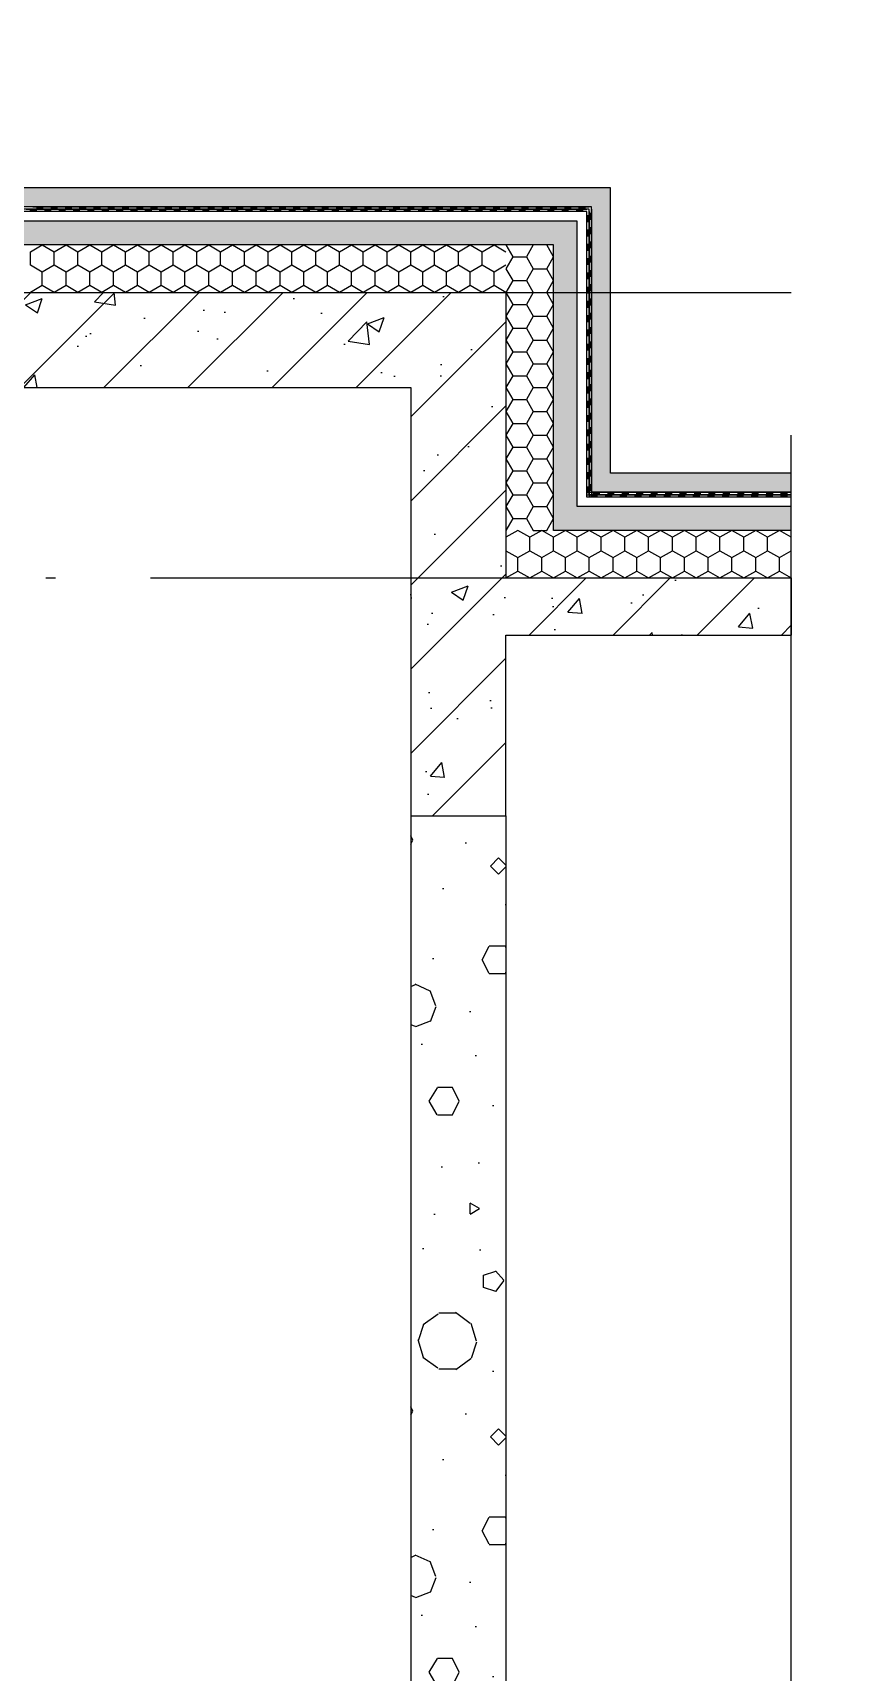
# Model space of a CAD drawing. Extents: x 116425 to 211028, y 11881 to 56060.
# Drawn here: x 204167 to 205867, y 38275 to 41721 of the extents above; entities that cross this region are included whole.
import ezdxf
from ezdxf.xclip import XClip

# ---------------------------------------------------------------- set-up
doc = ezdxf.new("R2010")
doc.units = 0
doc.header["$LTSCALE"] = 1000
doc.header["$MEASUREMENT"] = 0
doc.header["$XCLIPFRAME"] = 0
doc.linetypes.add('DOTE', pattern=[2.42, 2, -0.2, 0.02, -0.2])
doc.linetypes.add('X-104 13#平面$0$DOTE', pattern=[2.42, 2, -0.2, 0.02, -0.2])
for name, color, linetype in [('01-标注_符号', 200, 'Continuous'), ('05-填充_天正', 14, 'Continuous'), ('A-O_屋面', 201, 'Continuous'), ('A-O_防水层', 222, 'Continuous'), ('A-SUR_保温', 222, 'Continuous'), ('A_AXIS-轴线', 36, 'DOTE'), ('A_STR-砌块墙', 121, 'Continuous'), ('A_STR-砼墙', 51, 'Continuous'), ('A_STR-砼柱', 51, 'Continuous'), ('X-104 13#平面$0$A_AXIS-轴线', 36, 'X-104 13#平面$0$DOTE')]:
    doc.layers.add(name, color=color, linetype=linetype)
pattern_1 = [(45, (0, 0), (-88.38835, 88.38835), []), (50, (0, 0), (358.6301, -31.37607), [37.5, -412.5]), (355, (0, 0), (-69.37567, 376.09607), [30, -330]), (100.4514, (29.9, -2.6), (289.2547, 344.71977), [31.8701, -350.57106]), (46.1842, (0, 100), (533.6205, -82.7595), [56.25, -618.75]), (96.6356, (44.47, 93.1), (467.3314, 487.059), [47.8051, -525.8565]), (351.1842, (0, 100), (467.331, 487.0593), [45, -495]), (21, (50, 75), (298.45353, -201.30945), [37.5, -412.5]), (326, (50, 75), (121.65767, 362.575), [30, -330]), (71.4514, (74.87, 58.22), (420.1113, 161.26525), [31.8701, -350.57106]), (37.5, (0, 0), (6.07993, 166.44693), [0, -326, 0, -335, 0, -331.25]), (7.5, (0, 0), (131.53477, 197.20586), [0, -191, 0, -318.5, 0, -126.25]), (327.5, (-111.5, 0), (266.91122, -11.27744), [0, -125, 0, -390, 0, -517.5]), (317.5, (-161.5, 0), (291.59308, 50.0525), [0, -162.5, 0, -259, 0, -367.5])]

# ---------------------------------------------------------------- blocks, each defined once
blk = doc.blocks.new('X-104 13#平面$0$轴网')
at = {"layer": 'X-104 13#平面$0$A_AXIS-轴线', "linetype": 'X-104 13#平面$0$DOTE'}
blk.add_line((60408.4, 18000), (-2925, 18000), dxfattribs=at)
blk = doc.blocks.new('X-104 13#平面')
blk.add_blockref('X-104 13#平面$0$轴网', (0, 62400))
blk = doc.blocks.new('$LinePat$聚苯板')
at = {"color": 0}
for p, q in [((14.8, -8.6), (0, 0)), ((29.7, 0), (14.8, -8.6)), ((14.8, -8.6), (14.8, -25.7)), ((14.8, -25.7), (0, -34.3)), ((0, -34.3), (0, -51.4)), ((29.7, -34.3), (14.8, -25.7)), ((0, -51.4), (14.8, -60)), ((14.8, -60), (29.7, -51.4))]:
    blk.add_line(p, q, dxfattribs=at)
blk = doc.blocks.new('$LinePat$防水层2')
at = {"color": 0}
blk.add_line((0, 0), (600, 0), dxfattribs=at)
blk.add_solid([(150, 0), (450, 0), (150, -100), (450, -100)], dxfattribs=at)

msp = doc.modelspace()

# ---------------------------------------------------------------- hatches: boundary and pattern name
at = {"layer": '05-填充_天正'}
h = msp.add_hatch(dxfattribs=at)
h.set_pattern_fill('钢筋混凝土', color=256, scale=50, style=0)
h.set_pattern_definition(pattern_1)
h.paths.add_polyline_path([(202812.5, 41175.4), (203012.5, 40975.4), (204962.5, 40975.4), (205162.5, 41175.4)])
h = msp.add_hatch(dxfattribs=at)
h.set_pattern_fill('钢筋混凝土', color=256, scale=50, style=0)
h.set_pattern_definition(pattern_1)
h.paths.add_polyline_path([(204962.5, 40575.4), (205162.5, 40575.4), (205162.5, 41175.4), (204962.5, 40975.4)])
h = msp.add_hatch(dxfattribs=at)
h.set_pattern_fill('钢筋混凝土', color=256, scale=50, style=0)
h.set_pattern_definition(pattern_1)
h.paths.add_polyline_path([(204962.5, 40075.4), (205162.5, 40075.4), (205162.5, 40575.4), (204962.5, 40575.4)])
h = msp.add_hatch(dxfattribs=at)
h.set_pattern_fill('钢筋混凝土', color=256, scale=50, style=0)
h.set_pattern_definition(pattern_1)
h.paths.add_polyline_path([(205162.5, 40575.4), (205162.5, 40455.4), (205762.5, 40455.4), (205762.5, 40575.4)])
h = msp.add_hatch(dxfattribs=at)
h.set_pattern_fill('加气混凝土', color=256, scale=50, style=0)
h.set_pattern_definition([(0, (177, -183), (300, 600), [0, -600]), (0, (-174, -264), (300, 600), [0, -600]), (0, (21, -270), (300, 600), [0, -600]), (0, (234, -93), (300, 600), [0, -600]), (0, (-15, -300), (300, 600), [0, -600]), (0, (294, 285), (300, 600), [0, -600]), (0, (111, 237), (300, 600), [0, -600]), (0, (207, 162), (300, 600), [0, -600]), (0, (-282, 150), (300, 600), [0, -600]), (0, (12, 123), (300, 600), [0, -600]), (0, (-102, -30), (300, 600), [0, -600]), (0, (-96, -255), (300, 600), [0, -600]), (0, (129, -279), (300, 600), [0, -600]), (0, (294, -15), (300, 600), [0, -600]), (0, (-267, -108), (300, 600), [0, -600]), (0, (-216, -6), (300, 600), [0, -600]), (0, (18, -48), (300, 600), [0, -600]), (0, (-66, -135), (300, 600), [0, -600]), (0, (-114, 63), (300, 600), [0, -600]), (0, (-39, 288), (300, 600), [0, -600]), (0, (-243, -234), (300, 600), [0, -600]), (0, (87, 165), (300, 600), [0, -600]), (0, (-192, 174), (300, 600), [0, -600]), (0, (-240, 252), (300, 600), [0, -600]), (130.601294, (257.143, 97.143), (-1499.9999834, 1800.000008), [26.3416, -11037.111]), (18.43495, (214.29, 108.57), (1499.999994, 599.999996), [27.1052, -3767.6279]), (90, (214.3, 82.86), (300, 600), [25.7143, -1174.2857]), (161.56505, (240, 74.29), (-1500.000008, 599.999955), [27.1052, -3767.6279]), (53.1301, (240, 74.29), (300, 600), [28.5714, -2971.4285]), (135, (262.86, -231.43), (-300.00004, 599.99996), [24.2437, -1672.8126]), (45, (228.57, -231.43), (300, 600), [24.2437, -1672.8126]), (135, (245.71, -248.57), (-300.00004, 599.99996), [24.2437, -1672.8126]), (45, (245.71, -248.57), (300, 600), [24.2437, -1672.8126]), (116.56505, (-25.7, 171.43), (-5e-05, 1200), [31.9438, -638.8765]), (180, (-40, 200), (-300, 600), [34.2857, -565.7142]), (63.43495, (-88.57, 171.43), (3e-06, 1200), [31.9438, -638.8765]), (116.56505, (-74.3, 142.86), (-5e-05, 1200), [31.9438, -638.8765]), (0, (-74.3, 142.86), (300, 600), [34.2857, -565.7142]), (63.43495, (-40, 142.86), (3e-06, 1200), [31.9438, -638.8765]), (107.102728, (200, -31.429), (-899.9999656, 3000.0000048), [38.8613, -16282.9025]), (143.972626, (188.57, 5.714), (-5699.999928, 4199.999995), [38.8613, -8122.02]), (180, (157.14, 28.6), (-300, 600), [37.1429, -562.8571]), (36.027373, (88.57, 5.714), (5699.999958, 4199.999955), [38.8613, -8122.02]), (71.56505, (77.14, -28.57), (900.000005, 2999.999995), [36.1403, -3758.5928]), (107.102728, (88.571, -65.714), (-899.9999656, 3000.0000048), [38.8613, -16282.9025]), (143.972626, (120, -88.57), (-5699.999928, 4199.999995), [38.8613, -8122.02]), (0, (120, -88.6), (300, 600), [37.1429, -562.8571]), (36.027373, (157.143, -88.57), (5699.999958, 4199.999955), [38.8613, -8122.02]), (71.56505, (188.57, -65.71), (900.000005, 2999.999995), [36.1403, -3758.5928]), (150.25512, (205.714, 248.57), (-900.000002, 599.999993), [23.035, -4814.3196]), (90, (185.7, 237.14), (300, 600), [22.8571, -1177.1427]), (29.74488, (185.714, 237.14), (900, 599.999997), [23.035, -4814.3196]), (116.56505, (65.7, -177.14), (-5e-05, 1200), [31.9438, -638.8765]), (168.690067, (51.43, -148.57), (-2700.000002, 599.999985), [29.1373, -6089.6855]), (41.185925, (0, -162.857), (7499.9999546, 6599.9999423), [30.3718, -12725.802]), (90, (0, -191.43), (300, 600), [28.5714, -1171.4285]), (138.814074, (22.857, -211.429), (-7499.9998667, 6600.000042), [30.3718, -12725.802]), (16.699244, (22.857, -211.429), (9899.9999255, 2999.9999686), [29.8295, -12498.5375]), (60.945396, (51.43, -202.857), (299.9999992, 599.9999947), [29.4161, -12325.3395]), (109.983106, (-185.714, 74.286), (-1500.0000056, 4199.999989), [33.442, -14012.1975]), (155.556045, (-197.143, 105.714), (-3900.000015, 1799.9999626), [34.523, -14465.1315]), (24.443955, (-260, 105.714), (3900.000002, 1799.9999913), [34.523, -14465.1315]), (70.016893, (-271.429, 74.286), (1500.0000045, 4199.9999896), [33.442, -14012.1975]), (109.983106, (-260, 42.857), (-1500.0000056, 4199.999989), [33.442, -14012.1975]), (160.016893, (-228.57, 31.43), (-1500.000001, 599.999973), [33.442, -6989.3775]), (19.983107, (-228.57, 31.43), (1499.999992, 599.999999), [33.442, -6989.3775]), (70.016893, (-197.143, 42.857), (1500.0000045, 4199.9999896), [33.442, -14012.1975]), (122.005383, (37.14, 20), (-300.00004, 599.99997), [26.9542, -5633.434]), (18.43495, (-2.86, 34.29), (1499.999994, 599.999996), [27.1052, -3767.6279]), (90, (-2.86, 8.57), (300, 600), [25.7143, -1174.2857]), (161.56505, (22.86, 0), (-1500.000008, 599.999955), [27.1052, -3767.6279]), (54.462322, (22.857, 0), (2099.999997, 2999.9999955), [24.578, -10298.2115]), (116.56505, (-137.14, -125.7), (-5e-05, 1200), [31.9438, -638.8765]), (180, (-151.4, -97.14), (-300, 600), [31.4286, -568.5714]), (59.036243, (-200, -125.714), (300.000001, 599.999997), [33.3197, -6963.822]), (120.963756, (-182.857, -154.286), (-300.000041, 599.999972), [33.3197, -6963.822]), (0, (-182.86, -154.3), (300, 600), [31.4286, -568.5714]), (63.43495, (-151.43, -154.3), (3e-06, 1200), [31.9438, -638.8765])])
h.paths.add_polyline_path([(205162.5, 40075.4), (204962.5, 40075.4), (204962.5, 35975.4), (205162.5, 35975.4)])
at = {"layer": 'A-SUR_保温'}
h = msp.add_hatch(dxfattribs=at)
h.set_pattern_fill('混凝土', color=26, scale=15)
h.set_pattern_definition([(50, (-85558.14, 169469.455), (107.589027, -9.41282), [11.25, -123.75]), (355, (-85558.14, 169469.45), (-20.8127, 112.82882), [9, -99]), (100.4514, (-85549.18, 169468.67), (86.776407, 103.41593), [9.56103, -105.171317]), (46.1842, (-85558.14, 169499.45), (160.08616, -24.82785), [16.875, -185.625]), (96.6356, (-85544.8, 169497.39), (140.199406, 146.11768), [14.34154, -157.75695]), (351.1842, (-85558.14, 169499.45), (140.19929, 146.11779), [13.5, -148.5]), (21, (-85543.14, 169491.955), (89.536058, -60.392834), [11.25, -123.75]), (326, (-85543.14, 169491.95), (36.4973, 108.772507), [9, -99]), (71.4514, (-85535.68, 169486.92), (126.033394, 48.379575), [9.56103, -105.171317]), (37.5, (-85558.144, 169469.455), (1.8239783, 49.934078), [0, -97.8, 0, -100.5, 0, -99.375]), (7.5, (-85558.144, 169469.455), (39.460431, 59.161757), [0, -57.3, 0, -95.55, 0, -37.875]), (327.5, (-85591.594, 169469.455), (80.0733654, -3.383231), [0, -37.5, 0, -117, 0, -155.25]), (317.5, (-85606.594, 169469.455), (87.477925, 15.015747), [0, -48.75, 0, -77.7, 0, -110.25])])
h.paths.add_polyline_path([(205762.5, 40755.4), (205762.5, 40795.4), (205382.5, 40795.4), (205382.5, 41395.4), (202592.5, 41395.4), (202592.5, 40795.4), (201912.5, 40795.4), (201912.5, 40755.4), (202632.5, 40755.4), (202632.5, 41355.4), (205342.5, 41355.4), (205342.5, 40755.4)])
h = msp.add_hatch(dxfattribs=at)
h.set_pattern_fill('加气混凝土', color=26, scale=20)
h.set_pattern_definition([(0, (-85487.34, 169396.25), (120, 240), [0, -240]), (0, (-85627.74, 169363.85), (120, 240), [0, -240]), (0, (-85549.74, 169361.45), (120, 240), [0, -240]), (0, (-85464.54, 169432.25), (120, 240), [0, -240]), (0, (-85564.14, 169349.45), (120, 240), [0, -240]), (0, (-85440.54, 169583.45), (120, 240), [0, -240]), (0, (-85513.74, 169564.25), (120, 240), [0, -240]), (0, (-85475.34, 169534.25), (120, 240), [0, -240]), (0, (-85670.94, 169529.45), (120, 240), [0, -240]), (0, (-85553.34, 169518.65), (120, 240), [0, -240]), (0, (-85598.94, 169457.45), (120, 240), [0, -240]), (0, (-85596.54, 169367.45), (120, 240), [0, -240]), (0, (-85506.54, 169357.85), (120, 240), [0, -240]), (0, (-85440.54, 169463.45), (120, 240), [0, -240]), (0, (-85664.94, 169426.25), (120, 240), [0, -240]), (0, (-85644.54, 169467.05), (120, 240), [0, -240]), (0, (-85550.94, 169450.25), (120, 240), [0, -240]), (0, (-85584.54, 169415.45), (120, 240), [0, -240]), (0, (-85603.74, 169494.65), (120, 240), [0, -240]), (0, (-85573.74, 169584.65), (120, 240), [0, -240]), (0, (-85655.34, 169375.85), (120, 240), [0, -240]), (0, (-85523.34, 169535.45), (120, 240), [0, -240]), (0, (-85634.94, 169539.05), (120, 240), [0, -240]), (0, (-85654.14, 169570.25), (120, 240), [0, -240]), (130.601294, (-85455.287, 169508.312), (-599.99999337, 720.00000315), [10.53662, -4414.8444]), (18.434949, (-85472.43, 169512.884), (599.999998, 239.9999982), [10.8421, -1507.05116]), (90, (-85472.43, 169502.6), (120, 240), [10.28571, -469.71426]), (161.565051, (-85462.144, 169499.17), (-600.000003, 239.999982), [10.8421, -1507.05116]), (53.130102, (-85462.144, 169499.17), (120, 240), [11.42857, -1188.5714]), (135, (-85453, 169376.88), (-120.000015, 239.999984), [9.69746, -669.12504]), (45, (-85466.715, 169376.88), (120, 240), [9.69746, -669.12504]), (135, (-85459.86, 169370.03), (-120.000015, 239.999984), [9.69746, -669.12504]), (45, (-85459.86, 169370.03), (120, 240), [9.69746, -669.12504]), (116.56505, (-85568.43, 169538.03), (-2e-05, 479.99999), [12.77753, -255.5506]), (180, (-85574.14, 169549.45), (-120, 240), [13.71429, -226.2857]), (63.43495, (-85593.57, 169538.03), (1e-06, 480), [12.77753, -255.5506]), (116.56505, (-85587.86, 169526.6), (-2e-05, 479.99999), [12.77753, -255.5506]), (0, (-85587.86, 169526.6), (120, 240), [13.71429, -226.2857]), (63.43495, (-85574.14, 169526.6), (1e-06, 480), [12.77753, -255.5506]), (107.102728, (-85478.144, 169456.8835), (-359.99998624, 1200.00000194), [15.54454, -6513.161]), (143.972626, (-85482.715, 169471.74), (-2279.9999711, 1679.9999981), [15.54454, -3248.808]), (180, (-85495.29, 169480.88), (-120, 240), [14.85714, -225.14284]), (36.027373, (-85522.715, 169471.74), (2279.99998315, 1679.9999819), [15.54454, -3248.808]), (71.565051, (-85527.287, 169458.026), (360.000002, 1199.999998), [14.45613, -1503.43712]), (107.102728, (-85522.715, 169443.169), (-359.99998624, 1200.00000194), [15.54454, -6513.161]), (143.972626, (-85510.144, 169434.026), (-2279.9999711, 1679.9999981), [15.54454, -3248.808]), (0, (-85510.14, 169434.03), (120, 240), [14.85714, -225.14284]), (36.027373, (-85495.287, 169434.026), (2279.99998315, 1679.9999819), [15.54454, -3248.808]), (71.565051, (-85482.715, 169443.17), (360.000002, 1199.999998), [14.45613, -1503.43712]), (150.255118, (-85475.858, 169568.884), (-360.0000009, 239.999997), [9.214, -1925.72784]), (90, (-85483.86, 169564.31), (120, 240), [9.14286, -470.8571]), (29.744881, (-85483.858, 169564.312), (360.0000002, 239.999999), [9.214, -1925.72784]), (116.56505, (-85531.86, 169398.6), (-2e-05, 479.99999), [12.77753, -255.5506]), (168.690067, (-85537.573, 169410.026), (-1080.0000008, 239.999994), [11.6549, -2435.8742]), (41.185925, (-85558.144, 169404.312), (2999.99998182, 2639.9999769), [12.14874, -5090.3208]), (90, (-85558.14, 169392.88), (120, 240), [11.42857, -468.5714]), (138.814074, (-85549.001, 169384.884), (-2999.99994668, 2640.0000168), [12.14874, -5090.3208]), (16.699244, (-85549.001, 169384.884), (3959.9999702, 1199.99998743), [11.93178, -4999.415]), (60.945396, (-85537.573, 169388.312), (119.9999997, 239.99999788), [11.76643, -4930.1358]), (109.983106, (-85632.43, 169499.169), (-600.00000226, 1679.99999555), [13.3768, -5604.879]), (155.556045, (-85637.001, 169511.741), (-1560.00000595, 719.99998504), [13.8092, -5786.0526]), (24.4439547, (-85662.144, 169511.741), (1560.00000078, 719.99999654), [13.8092, -5786.0526]), (70.0168934, (-85666.715, 169499.169), (600.0000018, 1679.99999583), [13.3768, -5604.879]), (109.983106, (-85662.144, 169486.598), (-600.00000226, 1679.99999555), [13.3768, -5604.879]), (160.016893, (-85649.573, 169482.026), (-600.0000004, 239.9999891), [13.3768, -2795.751]), (19.9831065, (-85649.573, 169482.026), (599.9999967, 239.9999996), [13.3768, -2795.751]), (70.0168934, (-85637.001, 169486.598), (600.0000018, 1679.99999583), [13.3768, -5604.879]), (122.005383, (-85543.287, 169477.455), (-120.0000161, 239.9999877), [10.7817, -2253.3736]), (18.434949, (-85559.287, 169483.17), (599.999998, 239.9999982), [10.8421, -1507.05116]), (90, (-85559.29, 169472.88), (120, 240), [10.28571, -469.71426]), (161.565051, (-85549, 169469.455), (-600.000003, 239.999982), [10.8421, -1507.05116]), (54.462322, (-85549.001, 169469.455), (839.9999988, 1199.9999982), [9.83123, -4119.2846]), (116.56505, (-85613, 169419.17), (-2e-05, 479.99999), [12.77753, -255.5506]), (180, (-85618.72, 169430.6), (-120, 240), [12.57143, -227.42856]), (59.0362434, (-85638.144, 169419.17), (120.0000004, 239.9999988), [13.3279, -2785.5288]), (120.963756, (-85631.287, 169407.74), (-120.0000164, 239.999989), [13.3279, -2785.5288]), (0, (-85631.29, 169407.74), (120, 240), [12.57143, -227.42856]), (63.43495, (-85618.72, 169407.74), (1e-06, 480), [12.77753, -255.5506])])
h.paths.add_polyline_path([(205762.5, 40675.4), (205762.5, 40725.4), (205312.5, 40725.4), (205312.5, 41325.4), (202662.5, 41325.4), (202662.5, 40725.4), (201912.5, 40725.4), (201912.5, 40675.4), (202712.5, 40675.4), (202712.5, 41275.4), (205262.5, 41275.4), (205262.5, 40675.4)])

# ---------------------------------------------------------------- linework, layer by layer
at = {"layer": '01-标注_符号'}
msp.add_lwpolyline([(205762.5, 20555.4), (205762.5, 30659.1), (205657.5, 30697.3), (205867.5, 30734.4), (205762.5, 30771.6), (205762.5, 40875.4)], dxfattribs=at)
at = {"layer": 'A-O_屋面'}
for points in [[(205762.5, 40795.4), (205382.5, 40795.4), (205382.5, 41395.4), (202592.5, 41395.4), (202592.5, 40795.4), (201912.5, 40795.4)], [(205762.5, 40755.4), (205342.5, 40755.4), (205342.5, 41355.4), (202632.5, 41355.4), (202632.5, 40755.4), (201912.5, 40755.4)], [(205762.5, 40750.4), (205337.5, 40750.4), (205337.5, 41350.4), (202637.5, 41350.4), (202637.5, 40750.4), (201912.5, 40750.4)], [(205762.5, 40745.4), (205332.5, 40745.4), (205332.5, 41345.4), (202642.5, 41345.4), (202642.5, 40745.4), (201912.5, 40745.4)], [(205762.5, 40725.4), (205312.5, 40725.4), (205312.5, 41325.4), (202662.5, 41325.4), (202662.5, 40725.4), (201912.5, 40725.4)], [(205762.5, 40675.4), (205262.5, 40675.4), (205262.5, 41275.4), (202712.5, 41275.4), (202712.5, 40675.4), (201912.5, 40675.4)]]:
    msp.add_lwpolyline(points, dxfattribs=at)
at = {"layer": 'A_AXIS-轴线'}
for p, q in [((201995.2, 41175.4), (205762.5, 41175.4)), ((201995.2, 40575.4), (205762.5, 40575.4))]:
    msp.add_line(p, q, dxfattribs=at)
at = {"layer": 'A_STR-砌块墙'}
for p, q in [((204962.5, 40075.4), (204962.5, 35975.4)), ((205162.5, 40075.4), (205162.5, 35975.4))]:
    msp.add_line(p, q, dxfattribs=at)
at = {"layer": 'A_STR-砼墙'}
for p, q in [((202812.5, 41175.4), (205162.5, 41175.4)), ((205162.5, 41175.4), (205162.5, 40575.4)), ((203012.5, 40975.4), (204962.5, 40975.4)), ((204962.5, 40975.4), (204962.5, 40575.4)), ((205162.5, 40575.4), (205762.5, 40575.4)), ((205762.5, 40575.4), (205762.5, 40455.4)), ((205162.5, 40455.4), (205762.5, 40455.4))]:
    msp.add_line(p, q, dxfattribs=at)
at = {"layer": 'A_STR-砼柱'}
for p, q in [((204962.5, 40575.4), (204962.5, 40075.4)), ((205162.5, 40075.4), (205162.5, 40455.4)), ((204962.5, 40075.4), (205162.5, 40075.4))]:
    msp.add_line(p, q, dxfattribs=at)

# ---------------------------------------------------------------- block references
ref = msp.add_blockref('X-104 13#平面', (144576.5, -38678.8))
XClip(ref).set_block_clipping_path([(47300.0000000066, 70599.9999999998), (54100.0000000072, 81199.9999999998)])
at = {"layer": 'A-O_防水层'}
for p, xscale, yscale, zscale in [((204153.7, 41350.4), 0.05037453183532371, 0.05, 0.05), ((204167.5, 41355.4), 0.0500000000001175, 0.0500000000001175, 0.0500000000001175), ((204183.9, 41350.4), 0.05037453183532371, 0.05, 0.05), ((204197.5, 41355.4), 0.0500000000001175, 0.0500000000001175, 0.0500000000001175), ((204214.2, 41350.4), 0.05037453183532371, 0.05, 0.05), ((204227.5, 41355.4), 0.0500000000001175, 0.0500000000001175, 0.0500000000001175), ((204244.4, 41350.4), 0.05037453183532371, 0.05, 0.05), ((204257.5, 41355.4), 0.0500000000001175, 0.0500000000001175, 0.0500000000001175), ((204274.6, 41350.4), 0.05037453183532371, 0.05, 0.05), ((204287.5, 41355.4), 0.0500000000001175, 0.0500000000001175, 0.0500000000001175), ((204304.8, 41350.4), 0.05037453183532371, 0.05, 0.05), ((204317.5, 41355.4), 0.0500000000001175, 0.0500000000001175, 0.0500000000001175), ((204335.1, 41350.4), 0.05037453183532371, 0.05, 0.05), ((204347.5, 41355.4), 0.0500000000001175, 0.0500000000001175, 0.0500000000001175), ((204365.3, 41350.4), 0.05037453183532371, 0.05, 0.05), ((204377.5, 41355.4), 0.0500000000001175, 0.0500000000001175, 0.0500000000001175), ((204395.5, 41350.4), 0.05037453183532371, 0.05, 0.05), ((204407.5, 41355.4), 0.0500000000001175, 0.0500000000001175, 0.0500000000001175), ((204425.7, 41350.4), 0.05037453183532371, 0.05, 0.05), ((204437.5, 41355.4), 0.0500000000001175, 0.0500000000001175, 0.0500000000001175), ((204456, 41350.4), 0.05037453183532371, 0.05, 0.05), ((204467.5, 41355.4), 0.0500000000001175, 0.0500000000001175, 0.0500000000001175), ((204486.2, 41350.4), 0.05037453183532371, 0.05, 0.05), ((204497.5, 41355.4), 0.0500000000001175, 0.0500000000001175, 0.0500000000001175), ((204516.4, 41350.4), 0.05037453183532371, 0.05, 0.05), ((204527.5, 41355.4), 0.0500000000001175, 0.0500000000001175, 0.0500000000001175), ((204546.6, 41350.4), 0.05037453183532371, 0.05, 0.05), ((204557.5, 41355.4), 0.0500000000001175, 0.0500000000001175, 0.0500000000001175), ((204576.9, 41350.4), 0.05037453183532371, 0.05, 0.05), ((204587.5, 41355.4), 0.0500000000001175, 0.0500000000001175, 0.0500000000001175), ((204607.1, 41350.4), 0.05037453183532371, 0.05, 0.05), ((204617.5, 41355.4), 0.0500000000001175, 0.0500000000001175, 0.0500000000001175), ((204637.3, 41350.4), 0.05037453183532371, 0.05, 0.05), ((204647.5, 41355.4), 0.0500000000001175, 0.0500000000001175, 0.0500000000001175), ((204667.5, 41350.4), 0.05037453183532371, 0.05, 0.05), ((204677.5, 41355.4), 0.0500000000001175, 0.0500000000001175, 0.0500000000001175), ((204697.8, 41350.4), 0.05037453183532371, 0.05, 0.05), ((204707.5, 41355.4), 0.0500000000001175, 0.0500000000001175, 0.0500000000001175), ((204728, 41350.4), 0.05037453183532371, 0.05, 0.05), ((204737.5, 41355.4), 0.0500000000001175, 0.0500000000001175, 0.0500000000001175), ((204758.2, 41350.4), 0.05037453183532371, 0.05, 0.05), ((204767.5, 41355.4), 0.0500000000001175, 0.0500000000001175, 0.0500000000001175), ((204788.4, 41350.4), 0.05037453183532371, 0.05, 0.05), ((204797.5, 41355.4), 0.0500000000001175, 0.0500000000001175, 0.0500000000001175), ((204818.7, 41350.4), 0.05037453183532371, 0.05, 0.05), ((204827.5, 41355.4), 0.0500000000001175, 0.0500000000001175, 0.0500000000001175), ((204848.9, 41350.4), 0.05037453183532371, 0.05, 0.05), ((204857.5, 41355.4), 0.0500000000001175, 0.0500000000001175, 0.0500000000001175), ((204879.1, 41350.4), 0.05037453183532371, 0.05, 0.05), ((204887.5, 41355.4), 0.0500000000001175, 0.0500000000001175, 0.0500000000001175), ((204909.3, 41350.4), 0.05037453183532371, 0.05, 0.05), ((204917.5, 41355.4), 0.0500000000001175, 0.0500000000001175, 0.0500000000001175), ((204939.6, 41350.4), 0.05037453183532371, 0.05, 0.05), ((204947.5, 41355.4), 0.0500000000001175, 0.0500000000001175, 0.0500000000001175), ((204969.8, 41350.4), 0.05037453183532371, 0.05, 0.05), ((204977.5, 41355.4), 0.0500000000001175, 0.0500000000001175, 0.0500000000001175), ((205000, 41350.4), 0.05037453183532371, 0.05, 0.05), ((205007.5, 41355.4), 0.0500000000001175, 0.0500000000001175, 0.0500000000001175), ((205030.2, 41350.4), 0.05037453183532371, 0.05, 0.05), ((205037.5, 41355.4), 0.0500000000001175, 0.0500000000001175, 0.0500000000001175), ((205060.5, 41350.4), 0.05037453183532371, 0.05, 0.05), ((205067.5, 41355.4), 0.0500000000001175, 0.0500000000001175, 0.0500000000001175), ((205090.7, 41350.4), 0.05037453183532371, 0.05, 0.05), ((205097.5, 41355.4), 0.0500000000001175, 0.0500000000001175, 0.0500000000001175), ((205120.9, 41350.4), 0.05037453183532371, 0.05, 0.05), ((205127.5, 41355.4), 0.0500000000001175, 0.0500000000001175, 0.0500000000001175), ((205151.1, 41350.4), 0.05037453183532371, 0.05, 0.05), ((205157.5, 41355.4), 0.0500000000001175, 0.0500000000001175, 0.0500000000001175), ((205181.4, 41350.4), 0.05037453183532371, 0.05, 0.05), ((205187.5, 41355.4), 0.0500000000001175, 0.0500000000001175, 0.0500000000001175), ((205211.6, 41350.4), 0.05037453183532371, 0.05, 0.05), ((205217.5, 41355.4), 0.0500000000001175, 0.0500000000001175, 0.0500000000001175), ((205241.8, 41350.4), 0.05037453183532371, 0.05, 0.05), ((205247.5, 41355.4), 0.0500000000001175, 0.0500000000001175, 0.0500000000001175), ((205272, 41350.4), 0.05037453183532371, 0.05, 0.05), ((205277.5, 41355.4), 0.0500000000001175, 0.0500000000001175, 0.0500000000001175), ((205302.3, 41350.4), 0.05037453183532371, 0.05, 0.05), ((205307.5, 41355.4), 0.0500000000001175, 0.0500000000001175, 0.0500000000001175)]:
    msp.add_blockref('$LinePat$防水层2', p, dxfattribs=dict(at, xscale=xscale, yscale=yscale, zscale=zscale))
for p, xscale, yscale, zscale, rotation in [((205342.5, 41350.4), 0.04999999999992481, 0.04999999999992481, 0.04999999999992481, 270), ((205337.5, 41345.4), 0.04999999999992603, 0.04999999999992603, 0.04999999999992603, 270), ((205342.5, 41320.4), 0.04999999999992481, 0.04999999999992481, 0.04999999999992481, 270), ((205337.5, 41315.4), 0.04999999999992603, 0.04999999999992603, 0.04999999999992603, 270), ((205337.5, 41285.4), 0.04999999999992603, 0.04999999999992603, 0.04999999999992603, 270), ((205342.5, 41290.4), 0.04999999999992481, 0.04999999999992481, 0.04999999999992481, 270), ((205337.5, 41255.4), 0.04999999999992603, 0.04999999999992603, 0.04999999999992603, 270), ((205342.5, 41260.4), 0.04999999999992481, 0.04999999999992481, 0.04999999999992481, 270), ((205337.5, 41225.4), 0.04999999999992603, 0.04999999999992603, 0.04999999999992603, 270), ((205342.5, 41230.4), 0.04999999999992481, 0.04999999999992481, 0.04999999999992481, 270), ((205337.5, 41195.4), 0.04999999999992603, 0.04999999999992603, 0.04999999999992603, 270), ((205342.5, 41200.4), 0.04999999999992481, 0.04999999999992481, 0.04999999999992481, 270), ((205337.5, 41165.4), 0.04999999999992603, 0.04999999999992603, 0.04999999999992603, 270), ((205342.5, 41170.4), 0.04999999999992481, 0.04999999999992481, 0.04999999999992481, 270), ((205337.5, 41135.4), 0.04999999999992603, 0.04999999999992603, 0.04999999999992603, 270), ((205342.5, 41140.4), 0.04999999999992481, 0.04999999999992481, 0.04999999999992481, 270), ((205342.5, 41110.4), 0.04999999999992481, 0.04999999999992481, 0.04999999999992481, 270), ((205337.5, 41105.4), 0.04999999999992603, 0.04999999999992603, 0.04999999999992603, 270), ((205337.5, 41075.4), 0.04999999999992603, 0.04999999999992603, 0.04999999999992603, 270), ((205342.5, 41080.4), 0.04999999999992481, 0.04999999999992481, 0.04999999999992481, 270), ((205337.5, 41045.4), 0.04999999999992603, 0.04999999999992603, 0.04999999999992603, 270), ((205342.5, 41050.4), 0.04999999999992481, 0.04999999999992481, 0.04999999999992481, 270), ((205337.5, 41015.4), 0.04999999999992603, 0.04999999999992603, 0.04999999999992603, 270), ((205342.5, 41020.4), 0.04999999999992481, 0.04999999999992481, 0.04999999999992481, 270), ((205337.5, 40985.4), 0.04999999999992603, 0.04999999999992603, 0.04999999999992603, 270), ((205342.5, 40990.4), 0.04999999999992481, 0.04999999999992481, 0.04999999999992481, 270), ((205337.5, 40955.4), 0.04999999999992603, 0.04999999999992603, 0.04999999999992603, 270), ((205342.5, 40960.4), 0.04999999999992481, 0.04999999999992481, 0.04999999999992481, 270), ((205337.5, 40925.4), 0.04999999999992603, 0.04999999999992603, 0.04999999999992603, 270), ((205342.5, 40930.4), 0.04999999999992481, 0.04999999999992481, 0.04999999999992481, 270), ((205337.5, 40895.4), 0.04999999999992603, 0.04999999999992603, 0.04999999999992603, 270), ((205342.5, 40900.4), 0.04999999999992481, 0.04999999999992481, 0.04999999999992481, 270), ((205342.5, 40870.4), 0.04999999999992481, 0.04999999999992481, 0.04999999999992481, 270), ((205337.5, 40865.4), 0.04999999999992603, 0.04999999999992603, 0.04999999999992603, 270), ((205337.5, 40835.4), 0.04999999999992603, 0.04999999999992603, 0.04999999999992603, 270), ((205342.5, 40840.4), 0.04999999999992481, 0.04999999999992481, 0.04999999999992481, 270), ((205337.5, 40805.4), 0.04999999999992603, 0.04999999999992603, 0.04999999999992603, 270), ((205342.5, 40810.4), 0.04999999999992481, 0.04999999999992481, 0.04999999999992481, 270), ((205337.5, 40775.4), 0.04999999999992603, 0.04999999999992603, 0.04999999999992603, 270), ((205342.5, 40780.4), 0.04999999999992481, 0.04999999999992481, 0.04999999999992481, 270), ((205332.5, 40750.4), 0.0511904761894437, 0.05, 0.05, 1.047051619243186e-10), ((205337.5, 40755.4), 0.0505952380942056, 0.05, 0.05, 1.039751912965484e-10), ((205363.2, 40750.4), 0.0511904761894437, 0.05, 0.05, 1.047051619243186e-10), ((205367.8, 40755.4), 0.0505952380942056, 0.05, 0.05, 1.039751912965484e-10), ((205393.9, 40750.4), 0.0511904761894437, 0.05, 0.05, 1.047051619243186e-10), ((205398.2, 40755.4), 0.0505952380942056, 0.05, 0.05, 1.039751912965484e-10), ((205424.6, 40750.4), 0.0511904761894437, 0.05, 0.05, 1.047051619243186e-10), ((205428.6, 40755.4), 0.0505952380942056, 0.05, 0.05, 1.039751912965484e-10), ((205455.3, 40750.4), 0.0511904761894437, 0.05, 0.05, 1.047051619243186e-10), ((205458.9, 40755.4), 0.0505952380942056, 0.05, 0.05, 1.039751912965484e-10), ((205486.1, 40750.4), 0.0511904761894437, 0.05, 0.05, 1.047051619243186e-10), ((205489.3, 40755.4), 0.0505952380942056, 0.05, 0.05, 1.039751912965484e-10), ((205516.8, 40750.4), 0.0511904761894437, 0.05, 0.05, 1.047051619243186e-10), ((205519.6, 40755.4), 0.0505952380942056, 0.05, 0.05, 1.039751912965484e-10), ((205547.5, 40750.4), 0.0511904761894437, 0.05, 0.05, 1.047051619243186e-10), ((205550, 40755.4), 0.0505952380942056, 0.05, 0.05, 1.039751912965484e-10), ((205578.2, 40750.4), 0.0511904761894437, 0.05, 0.05, 1.047051619243186e-10), ((205580.3, 40755.4), 0.0505952380942056, 0.05, 0.05, 1.039751912965484e-10), ((205608.9, 40750.4), 0.0511904761894437, 0.05, 0.05, 1.047051619243186e-10), ((205610.7, 40755.4), 0.0505952380942056, 0.05, 0.05, 1.039751912965484e-10), ((205639.6, 40750.4), 0.0511904761894437, 0.05, 0.05, 1.047051619243186e-10), ((205641.1, 40755.4), 0.0505952380942056, 0.05, 0.05, 1.039751912965484e-10), ((205670.3, 40750.4), 0.0511904761894437, 0.05, 0.05, 1.047051619243186e-10), ((205671.4, 40755.4), 0.0505952380942056, 0.05, 0.05, 1.039751912965484e-10), ((205701.1, 40750.4), 0.0511904761894437, 0.05, 0.05, 1.047051619243186e-10), ((205701.8, 40755.4), 0.0505952380942056, 0.05, 0.05, 1.039751912965484e-10), ((205731.8, 40750.4), 0.0511904761894437, 0.05, 0.05, 1.047051619243186e-10), ((205732.1, 40755.4), 0.0505952380942056, 0.05, 0.05, 1.039751912965484e-10)]:
    msp.add_blockref('$LinePat$防水层2', p, dxfattribs=dict(at, xscale=xscale, yscale=yscale, zscale=zscale, rotation=rotation))
at = {"layer": 'A-SUR_保温', "color": 26, "yscale": 1.666666666666667, "zscale": 1.666666666666667}
for p, xscale, rotation in [((204162.5, 41175.4), -1.683938285140172, 180), ((204212.5, 41175.4), -1.683938285140172, 180), ((204262.5, 41175.4), -1.683938285140172, 180), ((204312.5, 41175.4), -1.683938285140172, 180), ((204362.5, 41175.4), -1.683938285140172, 180), ((204412.5, 41175.4), -1.683938285140172, 180), ((204462.5, 41175.4), -1.683938285140172, 180), ((204512.5, 41175.4), -1.683938285140172, 180), ((204562.5, 41175.4), -1.683938285140172, 180), ((204612.5, 41175.4), -1.683938285140172, 180), ((204662.5, 41175.4), -1.683938285140172, 180), ((204712.5, 41175.4), -1.683938285140172, 180), ((204762.5, 41175.4), -1.683938285140172, 180), ((204812.5, 41175.4), -1.683938285140172, 180), ((204862.5, 41175.4), -1.683938285140172, 180), ((204912.5, 41175.4), -1.683938285140172, 180), ((204962.5, 41175.4), -1.683938285140172, 180), ((205012.5, 41175.4), -1.683938285140172, 180), ((205062.5, 41175.4), -1.683938285140172, 180), ((205112.5, 41175.4), -1.683938285140172, 180), ((205162.5, 41225.4), 1.683938285134295, 90), ((205162.5, 41175.4), 1.683938285134295, 90), ((205162.5, 41125.4), 1.683938285134295, 90), ((205162.5, 41075.4), 1.683938285134295, 90), ((205162.5, 41025.4), 1.683938285134295, 90), ((205162.5, 40975.4), 1.683938285134295, 90), ((205162.5, 40925.4), 1.683938285134295, 90), ((205162.5, 40875.4), 1.683938285134295, 90), ((205162.5, 40825.4), 1.683938285134295, 90), ((205162.5, 40775.4), 1.683938285134295, 90), ((205162.5, 40725.4), 1.683938285134295, 90), ((205162.5, 40675.4), 1.683938285134295, 90), ((205212.5, 40575.4), 1.683938285112119, 180), ((205262.5, 40575.4), 1.683938285112119, 180), ((205312.5, 40575.4), 1.683938285112119, 180), ((205362.5, 40575.4), 1.683938285112119, 180), ((205412.5, 40575.4), 1.683938285112119, 180), ((205462.5, 40575.4), 1.683938285112119, 180), ((205512.5, 40575.4), 1.683938285112119, 180), ((205562.5, 40575.4), 1.683938285112119, 180), ((205612.5, 40575.4), 1.683938285112119, 180), ((205662.5, 40575.4), 1.683938285112119, 180), ((205712.5, 40575.4), 1.683938285112119, 180), ((205762.5, 40575.4), 1.683938285112119, 180)]:
    msp.add_blockref('$LinePat$聚苯板', p, dxfattribs=dict(at, xscale=xscale, rotation=rotation))

doc.saveas('drawing.dxf')
